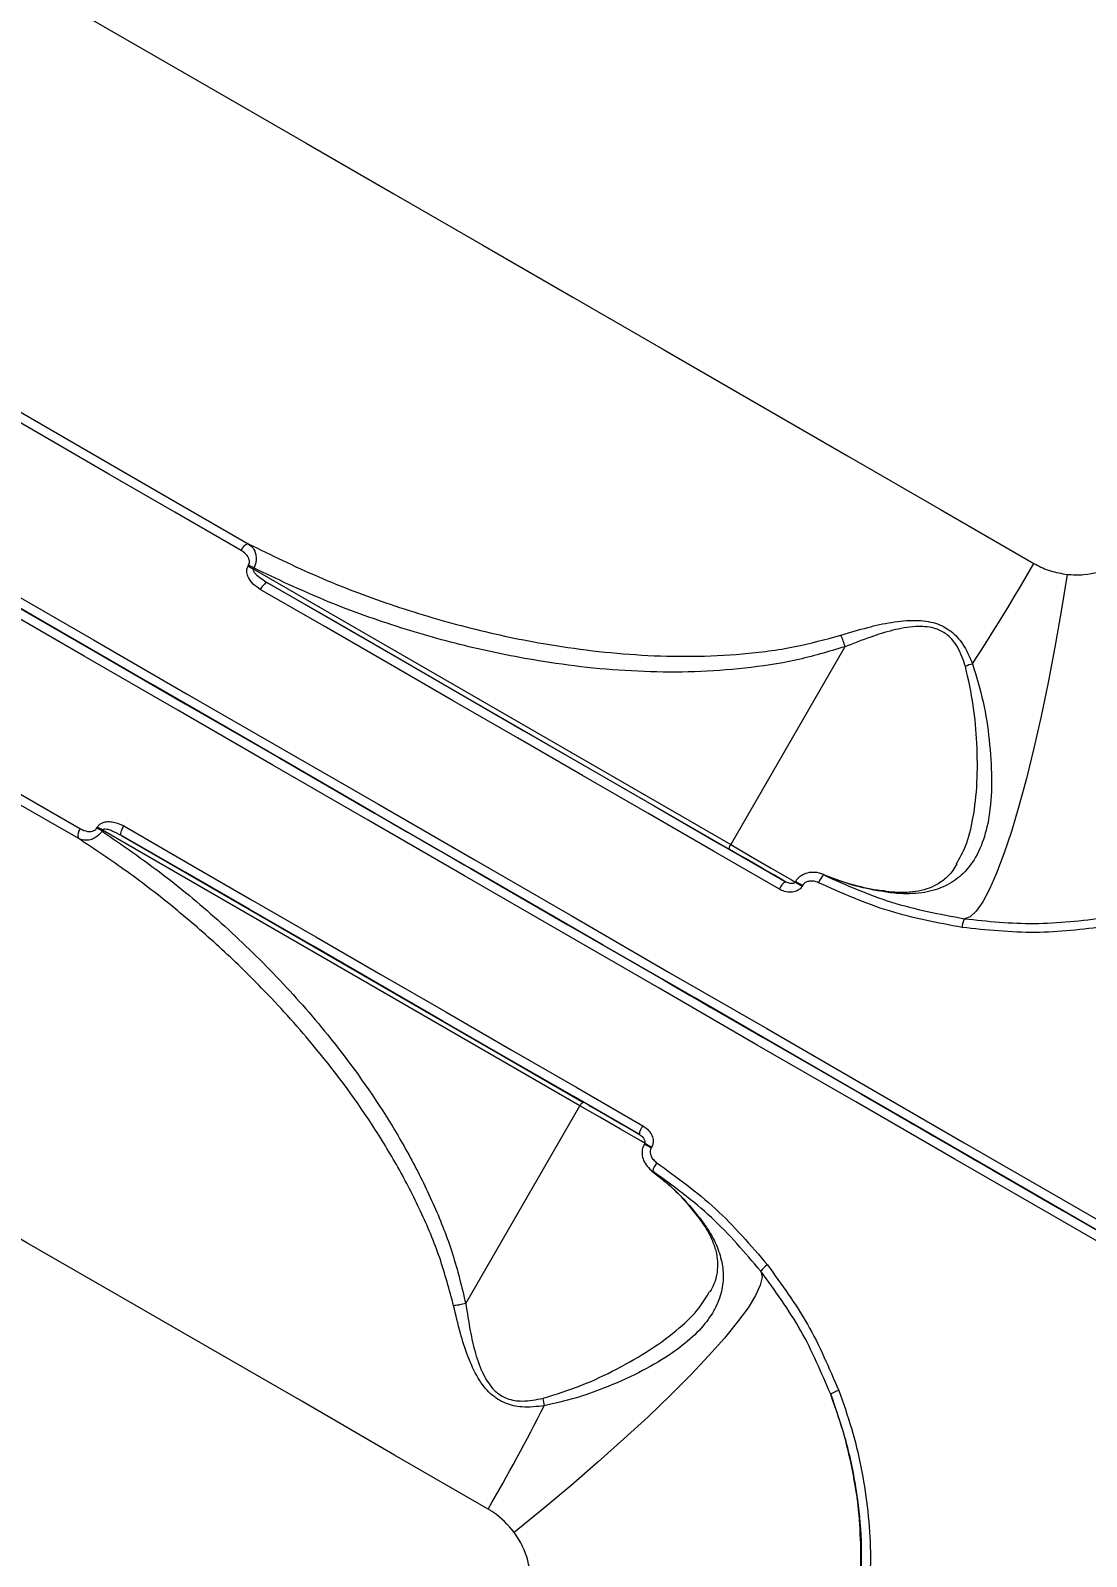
# Model space of a CAD drawing. Header units: millimetres. Extents: x -6006 to 5875, y -6399 to 6717.
# Drawn here: x 1586.1 to 1698.3, y 1038.3 to 1200.3 of the extents above; entities that cross this region are included whole.
import ezdxf

# ---------------------------------------------------------------- set-up
doc = ezdxf.new("R2010")
doc.units = ezdxf.units.MM
for name, color, linetype in [('DIKOM_ОБЪЕКТ', 7, 'Continuous'), ('DIKOM_РАЗМЕР_ЗОНА', 7, 'Continuous'), ('DIKOM_РАЗМЕР_ОБЪЕКТА', 7, 'Continuous')]:
    doc.layers.add(name, color=color, linetype=linetype)
doc.styles.add('style1', font='arial.ttf', dxfattribs={"width": 0.8})
doc.dimstyles.new('1-50', dxfattribs={"dimtxt": 300, "dimasz": 200, "dimexe": 100, "dimexo": 0, "dimgap": 100, "dimtad": 0, "dimdec": 0, "dimtxsty": 'style1', "dimcen": 0, "dimclrd": 7, "dimclre": 7, "dimadec": 1, "dimazin": 2, "dimtfac": 1, "dimtdec": 0, "dimtmove": 1, "dimatfit": 3, "dimfxl": 0, "dimlwd": 25, "dimlwe": 18, "dimarcsym": 0})

# ---------------------------------------------------------------- blocks, each defined once
blk = doc.blocks.new('*D15')
at = {"layer": 'Defpoints', "color": 0, "transparency": 16777216}
for p in [(-4354.46, 4593.05), (3409.28, 4593.05), (-1328.61, -3571.89)]:
    blk.add_point(p, dxfattribs=at)
at = {"layer": 'DIKOM_РАЗМЕР_ОБЪЕКТА', "color": 7, "lineweight": 18, "transparency": 16777216}
for p, q in [((3409.28, 4593.05), (-4454.46, 4593.05)), ((-1328.61, -3571.89), (-4454.46, -3571.89))]:
    blk.add_line(p, q, dxfattribs=at)
at = {"layer": 'DIKOM_РАЗМЕР_ОБЪЕКТА', "color": 7, "lineweight": 25, "transparency": 16777216}
for p, q in [((-4354.46, 4393.05), (-4354.46, 968.7)), ((-4354.46, -3371.89), (-4354.46, 52.46))]:
    blk.add_line(p, q, dxfattribs=at)
at = {"layer": 'DIKOM_РАЗМЕР_ОБЪЕКТА', "color": 7, "transparency": 16777216}
for points in [[(-4387.8, 4393.05), (-4321.13, 4393.05), (-4354.46, 4593.05)], [(-4387.8, -3371.89), (-4321.13, -3371.89), (-4354.46, -3571.89)]]:
    blk.add_solid(points, dxfattribs=at)
at = {"layer": 'DIKOM_РАЗМЕР_ОБЪЕКТА', "color": 0, "transparency": 16777216, "insert": (-4354.46, 510.58), "char_height": 300, "attachment_point": 5, "rotation": 90, "style": 'style1'}
blk.add_mtext('8150', dxfattribs=at)
blk = doc.blocks.new('*D16')
at = {"layer": 'Defpoints', "color": 0, "transparency": 16777216}
for p in [(3934.59, 4272.92), (-3710.11, -290.96), (3934.59, -4791.62)]:
    blk.add_point(p, dxfattribs=at)
at = {"layer": 'DIKOM_РАЗМЕР_ОБЪЕКТА', "color": 7, "lineweight": 18, "transparency": 16777216}
for p, q in [((3934.59, 4272.92), (3934.59, -4891.62)), ((-3710.11, -290.96), (-3710.11, -4891.62))]:
    blk.add_line(p, q, dxfattribs=at)
at = {"layer": 'DIKOM_РАЗМЕР_ОБЪЕКТА', "color": 7, "lineweight": 25, "transparency": 16777216}
for p, q in [((-3510.11, -4791.62), (-1432.64, -4791.62)), ((3734.59, -4791.62), (-518.7, -4791.62))]:
    blk.add_line(p, q, dxfattribs=at)
at = {"layer": 'DIKOM_РАЗМЕР_ОБЪЕКТА', "color": 7, "transparency": 16777216}
for points in [[(-3510.11, -4758.29), (-3510.11, -4824.96), (-3710.11, -4791.62)], [(3734.59, -4758.29), (3734.59, -4824.96), (3934.59, -4791.62)]]:
    blk.add_solid(points, dxfattribs=at)
at = {"layer": 'DIKOM_РАЗМЕР_ОБЪЕКТА', "color": 0, "transparency": 16777216, "insert": (-975.67, -4791.62), "char_height": 300, "attachment_point": 5, "style": 'style1'}
blk.add_mtext('7650', dxfattribs=at)
blk = doc.blocks.new('*D14')
at = {"layer": 'Defpoints', "color": 0, "transparency": 16777216}
for p in [(3463.26, 6716.57), (-5809.49, -5571.89), (-1350.38, -5571.89)]:
    blk.add_point(p, dxfattribs=at)
at = {"layer": 'DIKOM_РАЗМЕР_ЗОНА', "color": 7, "lineweight": 18, "transparency": 16777216}
for p, q in [((3463.26, 6716.57), (-5909.49, 6716.57)), ((-1350.38, -5571.89), (-5909.49, -5571.89))]:
    blk.add_line(p, q, dxfattribs=at)
at = {"layer": 'DIKOM_РАЗМЕР_ЗОНА', "color": 7, "lineweight": 25, "transparency": 16777216}
for p, q in [((-5809.49, 6516.57), (-5809.49, 1149.14)), ((-5809.49, -5371.89), (-5809.49, 69.36))]:
    blk.add_line(p, q, dxfattribs=at)
at = {"layer": 'DIKOM_РАЗМЕР_ЗОНА', "color": 7, "transparency": 16777216}
for points in [[(-5842.83, 6516.57), (-5776.16, 6516.57), (-5809.49, 6716.57)], [(-5842.83, -5371.89), (-5776.16, -5371.89), (-5809.49, -5571.89)]]:
    blk.add_solid(points, dxfattribs=at)
at = {"layer": 'DIKOM_РАЗМЕР_ЗОНА', "color": 0, "transparency": 16777216, "insert": (-5809.49, 609.25), "char_height": 300, "attachment_point": 5, "rotation": 90, "style": 'style1'}
blk.add_mtext('12300', dxfattribs=at)
blk = doc.blocks.new('*D13')
at = {"layer": 'Defpoints', "color": 0, "transparency": 16777216}
for p in [(5874.9, 4901.57), (-5210.11, -1293.83), (5874.9, -6202.3)]:
    blk.add_point(p, dxfattribs=at)
at = {"layer": 'DIKOM_РАЗМЕР_ЗОНА', "color": 7, "lineweight": 18, "transparency": 16777216}
for p, q in [((5874.9, 4901.57), (5874.9, -6302.3)), ((-5210.11, -1293.83), (-5210.11, -6302.3))]:
    blk.add_line(p, q, dxfattribs=at)
at = {"layer": 'DIKOM_РАЗМЕР_ЗОНА', "color": 7, "lineweight": 25, "transparency": 16777216}
for p, q in [((-5010.11, -6202.3), (160.46, -6202.3)), ((5674.9, -6202.3), (1240.24, -6202.3))]:
    blk.add_line(p, q, dxfattribs=at)
at = {"layer": 'DIKOM_РАЗМЕР_ЗОНА', "color": 7, "transparency": 16777216}
for points in [[(-5010.11, -6168.97), (-5010.11, -6235.64), (-5210.11, -6202.3)], [(5674.9, -6168.97), (5674.9, -6235.64), (5874.9, -6202.3)]]:
    blk.add_solid(points, dxfattribs=at)
at = {"layer": 'DIKOM_РАЗМЕР_ЗОНА', "color": 0, "transparency": 16777216, "insert": (700.35, -6202.3), "char_height": 300, "attachment_point": 5, "style": 'style1'}
blk.add_mtext('11100', dxfattribs=at)

msp = doc.modelspace()

# ---------------------------------------------------------------- linework, layer by layer
at = {"layer": 'DIKOM_ОБЪЕКТ', "color": 7, "linetype": 'Continuous', "lineweight": 15}
for p, q in [((1609.24, 1143.48), (1609.31, 1143.59)), ((1609.86, 1143.27), (1609.8, 1143.17)), ((1609.8, 1143.17), (1660.49, 1113.9)), ((1660.38, 1113.39), (1611.32, 1141.71)), ((1672.61, 1134.9), (1660.49, 1113.9)), ((1593.18, 1115.67), (1593.24, 1115.77)), ((1593.8, 1115.45), (1593.74, 1115.35)), ((1644.49, 1086.19), (1593.8, 1115.45)), ((1595.82, 1114.86), (1644.88, 1086.54)), ((1666.3, 1109.97), (1666.34, 1109.94)), ((1667.41, 1110), (1667.37, 1109.93)), ((1668.14, 1109.58), (1668.1, 1109.5)), ((1632.36, 1065.19), (1644.49, 1086.19)), ((1650.8, 1083.12), (1650.76, 1083.14)), ((1651.37, 1082.21), (1651.33, 1082.14)), ((1652.1, 1081.79), (1652.06, 1081.72)), ((1652.08, 1079.29), (1652.88, 1078.64))]:
    msp.add_line(p, q, dxfattribs=at)
at = {"layer": 'DIKOM_ОБЪЕКТ', "color": 7, "linetype": 'Continuous', "lineweight": 15, "flags": 128}
for points in [[(1588.19, 1204.08), (1597.12, 1198.92), (1606.2, 1193.68), (1615.4, 1188.37), (1624.73, 1182.98), (1634.17, 1177.53), (1643.72, 1172.02), (1653.36, 1166.46), (1663.08, 1160.84), (1672.89, 1155.18), (1682.76, 1149.48), (1692.69, 1143.75)], [(1491.94, 1193.89), (1500.3, 1189.06), (1508.85, 1184.12), (1517.58, 1179.09), (1526.48, 1173.95), (1535.54, 1168.72), (1544.75, 1163.4), (1554.1, 1158), (1563.6, 1152.52), (1573.22, 1146.96), (1582.97, 1141.33), (1592.83, 1135.64), (1602.79, 1129.89), (1612.86, 1124.08), (1623.01, 1118.22), (1633.24, 1112.31), (1643.54, 1106.37), (1653.9, 1100.38), (1664.32, 1094.37), (1674.78, 1088.33), (1685.28, 1082.26), (1695.81, 1076.19), (1706.35, 1070.1)], [(1491.97, 1192.72), (1500.32, 1187.9), (1508.85, 1182.97), (1517.56, 1177.94), (1526.43, 1172.82), (1535.47, 1167.6), (1544.66, 1162.3), (1553.99, 1156.91), (1563.47, 1151.44), (1573.07, 1145.9), (1582.79, 1140.28), (1592.63, 1134.6), (1602.57, 1128.86), (1612.61, 1123.07), (1622.73, 1117.22), (1632.94, 1111.33), (1643.21, 1105.4), (1653.55, 1099.43), (1663.95, 1093.43), (1674.38, 1087.4), (1684.86, 1081.35), (1695.36, 1075.29), (1705.88, 1069.22)], [(1705.88, 1069.22), (1695.36, 1075.29), (1684.86, 1081.35), (1674.38, 1087.4), (1663.95, 1093.43), (1653.55, 1099.43), (1643.21, 1105.4), (1632.94, 1111.33), (1622.73, 1117.22), (1612.61, 1123.07), (1602.57, 1128.86), (1592.63, 1134.6), (1582.79, 1140.28), (1573.07, 1145.9), (1563.47, 1151.44), (1553.99, 1156.91), (1544.66, 1162.3), (1535.47, 1167.6), (1526.43, 1172.82), (1517.56, 1177.94), (1508.85, 1182.97), (1500.32, 1187.9), (1491.97, 1192.72)], [(1705.35, 1068.37), (1694.81, 1074.46), (1684.28, 1080.53), (1673.78, 1086.59), (1663.32, 1092.63), (1652.9, 1098.65), (1642.54, 1104.63), (1632.24, 1110.58), (1622.01, 1116.49), (1611.86, 1122.35), (1601.79, 1128.16), (1591.83, 1133.91), (1581.97, 1139.6), (1572.22, 1145.23), (1562.6, 1150.79), (1553.1, 1156.27), (1543.75, 1161.67), (1534.54, 1166.99), (1525.48, 1172.22), (1516.58, 1177.35), (1507.86, 1182.39), (1499.3, 1187.33), (1490.93, 1192.16)], [(1608.5, 1145.14), (1601.46, 1149.21), (1594.46, 1153.24), (1587.53, 1157.25), (1580.65, 1161.22), (1573.84, 1165.15), (1567.09, 1169.05), (1560.4, 1172.91), (1553.79, 1176.73)], [(1554.66, 1177.37), (1561.26, 1173.56), (1567.93, 1169.71), (1574.67, 1165.82), (1581.47, 1161.89), (1588.33, 1157.93), (1595.25, 1153.94), (1602.23, 1149.91), (1609.26, 1145.85)], [(1619.81, 1118.91), (1617.98, 1119.97), (1608.5, 1125.44), (1599.13, 1130.85), (1589.86, 1136.2), (1580.72, 1141.48), (1571.7, 1146.68), (1563.08, 1151.67)], [(1536.73, 1147.18), (1543.34, 1143.36), (1550.03, 1139.5), (1556.78, 1135.6), (1563.59, 1131.67), (1570.47, 1127.7), (1577.4, 1123.69), (1584.4, 1119.66), (1591.44, 1115.59)], [(1591.2, 1114.58), (1584.17, 1118.63), (1577.2, 1122.66), (1570.28, 1126.66), (1563.41, 1130.62), (1556.61, 1134.54), (1549.88, 1138.43), (1543.21, 1142.29), (1536.61, 1146.1)], [(1609.86, 1143.27), (1609.79, 1143.31), (1609.72, 1143.35), (1609.65, 1143.39), (1609.58, 1143.43), (1609.51, 1143.47), (1609.44, 1143.51), (1609.37, 1143.55), (1609.31, 1143.59)], [(1696.22, 1142.58), (1695.59, 1138.68), (1694.92, 1134.85), (1694.21, 1131.12), (1693.46, 1127.54), (1692.69, 1124.13), (1691.9, 1120.94), (1691.1, 1117.99), (1690.3, 1115.31), (1689.51, 1112.94), (1688.73, 1110.88), (1687.97, 1109.17), (1687.25, 1107.82), (1686.56, 1106.84), (1685.91, 1106.25), (1685.31, 1106.04)], [(1611.32, 1141.71), (1611.25, 1141.73), (1611.17, 1141.71), (1611.08, 1141.65), (1610.98, 1141.57), (1610.87, 1141.46), (1610.76, 1141.32), (1610.65, 1141.17), (1610.54, 1141)], [(1665.66, 1109.18), (1658.66, 1113.22), (1651.69, 1117.25), (1644.75, 1121.25), (1637.84, 1125.25), (1630.96, 1129.22), (1624.11, 1133.17), (1617.31, 1137.1), (1610.54, 1141)], [(1611.32, 1141.71), (1618.06, 1137.82), (1624.85, 1133.9), (1631.68, 1129.95), (1638.54, 1125.99), (1645.44, 1122.01), (1652.36, 1118.01), (1659.32, 1114), (1666.3, 1109.97)], [(1634.74, 1043.37), (1624.81, 1049.11), (1614.94, 1054.81), (1605.13, 1060.47), (1595.41, 1066.08), (1585.77, 1071.65), (1576.22, 1077.16), (1566.78, 1082.61), (1557.45, 1088), (1548.25, 1093.31), (1539.17, 1098.55), (1530.24, 1103.71), (1521.45, 1108.78), (1512.81, 1113.77), (1504.34, 1118.66), (1496.04, 1123.45), (1487.92, 1128.14)], [(1618.96, 1119.4), (1619, 1119.38), (1619.31, 1119.2), (1619.76, 1118.94)], [(1619.82, 1118.9), (1619.93, 1118.84), (1620.36, 1118.59), (1621.07, 1118.18), (1622.06, 1117.61), (1623.27, 1116.91), (1624.67, 1116.11), (1626.18, 1115.23), (1627.75, 1114.33), (1629.32, 1113.42), (1630.81, 1112.56), (1632.18, 1111.77), (1633.36, 1111.09), (1634.3, 1110.54), (1634.97, 1110.16), (1635.34, 1109.94), (1635.41, 1109.9)], [(1593.74, 1115.35), (1593.67, 1115.39), (1593.6, 1115.43), (1593.53, 1115.47), (1593.46, 1115.51), (1593.39, 1115.55), (1593.32, 1115.59), (1593.25, 1115.63), (1593.18, 1115.67)], [(1595.82, 1114.86), (1595.77, 1114.91), (1595.75, 1114.99), (1595.75, 1115.1), (1595.77, 1115.23), (1595.81, 1115.38), (1595.87, 1115.54), (1595.95, 1115.72), (1596.04, 1115.89)], [(1650.8, 1083.12), (1643.82, 1087.15), (1636.86, 1091.17), (1629.94, 1095.16), (1623.04, 1099.15), (1616.18, 1103.11), (1609.35, 1107.05), (1602.56, 1110.97), (1595.82, 1114.86)], [(1596.04, 1115.89), (1602.81, 1111.98), (1609.61, 1108.05), (1616.46, 1104.1), (1623.34, 1100.13), (1630.25, 1096.14), (1637.19, 1092.13), (1644.16, 1088.11), (1651.16, 1084.07)], [(1660.38, 1113.39), (1660.35, 1113.41), (1660.34, 1113.45), (1660.34, 1113.5), (1660.35, 1113.57), (1660.37, 1113.65), (1660.4, 1113.73), (1660.44, 1113.81), (1660.49, 1113.9)], [(1666.35, 1109.94), (1664.53, 1110.99), (1662.43, 1112.2), (1660.38, 1113.39)], [(1660.49, 1113.9), (1662.6, 1112.68), (1664.78, 1111.42), (1666.96, 1110.16), (1667.37, 1109.93)], [(1662.92, 1111.92), (1662.05, 1112.42), (1661.41, 1112.79), (1661.05, 1113), (1660.99, 1113.03), (1661.25, 1112.88), (1661.81, 1112.56), (1662.61, 1112.1), (1663.6, 1111.53), (1664.69, 1110.9), (1665.79, 1110.26), (1666.37, 1109.93)], [(1666.36, 1109.93), (1666.15, 1110.05), (1665.06, 1110.68), (1663.95, 1111.32), (1662.92, 1111.92)], [(1716.41, 1063.14), (1706.41, 1068.91), (1696.42, 1074.68), (1686.45, 1080.44), (1676.5, 1086.18), (1666.6, 1091.9), (1656.74, 1097.59), (1646.94, 1103.24), (1637.21, 1108.86), (1635.32, 1109.96)], [(1635.46, 1109.87), (1635.66, 1109.76), (1636.12, 1109.49), (1636.28, 1109.4)], [(1653.22, 1099.62), (1653.3, 1099.58), (1653.66, 1099.37), (1654.3, 1099), (1655.17, 1098.49)], [(1655.17, 1098.49), (1656.2, 1097.9), (1657.31, 1097.26), (1658.4, 1096.63), (1659.38, 1096.06), (1660.19, 1095.6), (1660.74, 1095.28), (1661, 1095.13), (1660.95, 1095.16), (1660.59, 1095.37), (1659.94, 1095.74), (1659.07, 1096.24), (1658.04, 1096.84), (1656.94, 1097.47), (1655.85, 1098.1), (1654.86, 1098.67), (1654.06, 1099.14), (1653.5, 1099.46), (1653.24, 1099.61), (1653.3, 1099.58), (1653.66, 1099.37), (1654.3, 1099), (1655.17, 1098.49)], [(1655.17, 1098.49), (1656.2, 1097.9), (1657.31, 1097.26), (1658.4, 1096.63), (1659.38, 1096.06), (1660.19, 1095.6), (1660.74, 1095.28), (1661, 1095.13), (1661.02, 1095.12)], [(1644.88, 1086.54), (1644.85, 1086.55), (1644.81, 1086.54), (1644.76, 1086.51), (1644.71, 1086.47), (1644.65, 1086.41), (1644.59, 1086.35), (1644.54, 1086.27), (1644.49, 1086.19)], [(1651.39, 1082.2), (1650.96, 1082.45), (1648.78, 1083.71), (1646.6, 1084.97), (1644.49, 1086.19)], [(1650.84, 1083.1), (1650.65, 1083.21), (1649.56, 1083.84), (1648.45, 1084.47), (1647.42, 1085.07), (1646.55, 1085.57), (1645.91, 1085.94), (1645.55, 1086.15), (1645.47, 1086.19)], [(1691.41, 1077.57), (1692.75, 1076.79), (1693.89, 1076.14), (1694.78, 1075.62), (1695.39, 1075.27), (1695.7, 1075.09), (1695.7, 1075.09), (1695.39, 1075.27), (1694.78, 1075.62), (1693.89, 1076.14), (1692.76, 1076.79), (1691.41, 1077.57), (1689.92, 1078.43), (1688.32, 1079.36), (1686.67, 1080.31), (1685.04, 1081.25), (1683.49, 1082.15), (1682.06, 1082.97), (1680.82, 1083.69), (1679.8, 1084.27), (1679.04, 1084.71), (1678.58, 1084.98), (1678.42, 1085.07), (1678.58, 1084.98), (1679.04, 1084.71), (1679.8, 1084.28), (1680.82, 1083.69), (1682.06, 1082.97), (1683.49, 1082.15), (1685.04, 1081.25), (1686.67, 1080.31), (1688.32, 1079.36), (1689.92, 1078.43), (1691.41, 1077.57)], [(1651.33, 1082.14), (1651.36, 1082.12), (1651.46, 1082.06), (1651.62, 1081.97), (1651.82, 1081.85), (1652.06, 1081.72)], [(1651.37, 1082.21), (1651.4, 1082.19), (1651.5, 1082.14), (1651.66, 1082.05), (1651.86, 1081.93), (1652.1, 1081.79)], [(1663.7, 1068.62), (1663.82, 1068), (1663.63, 1067.14), (1663.13, 1066.05), (1662.33, 1064.75), (1661.22, 1063.23), (1659.83, 1061.53), (1658.17, 1059.66), (1656.25, 1057.63), (1654.1, 1055.46), (1651.73, 1053.18), (1649.16, 1050.81), (1646.43, 1048.37), (1643.56, 1045.89), (1640.58, 1043.39), (1637.51, 1040.9)]]:
    msp.add_lwpolyline(points, dxfattribs=at)
at = {"layer": 'DIKOM_ОБЪЕКТ', "color": 7, "linetype": 'Continuous', "lineweight": 15}
for centre, radius, start, end in [((1609.59, 1144.74), 1.16, 106.5625, 160.051), ((1487.64, 1262.01), 236.71, 327.0049, 330.0265), ((1774.17, 1428.5), 329.29, 239.9436, 240.0547), ((1687.92, 1127.3), 6.06, 106.7154, 114.3572), ((1592.32, 1114.85), 1.16, 139.9239, 193.4673), ((1540.95, 1024.57), 105.13, 59.8251, 60.1732), ((1667.22, 1108.56), 1.68, 123.2993, 158.3154), ((1702.21, 1169.44), 68.96, 239.6547, 240.3551), ((1702.25, 1169.51), 68.96, 239.6547, 240.3551), ((1671.67, 1109.19), 1.97, 130.712, 160.1166), ((1687.45, 1104.99), 2.39, 153.7846, 177.0549), ((1652.47, 1083.03), 1.68, 141.6531, 176.7424), ((1654.15, 1078.86), 1.97, 139.8855, 169.2972), ((1665.68, 1067.3), 2.38, 122.902, 146.2647), ((1646.64, 1055.74), 6.11, 185.6652, 193.2539), ((1673.01, 1052.58), 3.54, 107.1707, 122.5829), ((1430.11, 1161.66), 236.36, 329.9715, 332.9976)]:
    msp.add_arc(centre, radius, start, end, dxfattribs=at)
for points, knots in [([(1696.22, 1142.58), (1696.81, 1142.56), (1698.44, 1142.48), (1701.11, 1143.25), (1703.9, 1145.05), (1705.17, 1146.86), (1705.81, 1147.78)], [0, 0, 0, 0, 0.152964, 0.428376, 0.711443, 1, 1, 1, 1]), ([(1609.26, 1145.85), (1611.71, 1144.65), (1616.62, 1142.24), (1624.37, 1139.31), (1632.36, 1136.91), (1641.26, 1134.99), (1649.31, 1134.02), (1656.38, 1133.83), (1661.81, 1134.09), (1667.11, 1134.76), (1670.55, 1135.69), (1672.17, 1136.13)], [0, 0, 0, 0, 0.126976, 0.253955, 0.383673, 0.513375, 0.674672, 0.756561, 0.838428, 0.923819, 1, 1, 1, 1]), ([(1609.26, 1145.85), (1609.44, 1145.71), (1609.81, 1145.42), (1610.08, 1144.78), (1610.13, 1144.19), (1610.05, 1143.69), (1609.92, 1143.41), (1609.86, 1143.27)], [0, 0, 0, 0, 0.273606, 0.537222, 0.72078, 0.856525, 1, 1, 1, 1]), ([(1609.31, 1143.59), (1609.34, 1143.66), (1609.4, 1143.81), (1609.39, 1144.09), (1609.27, 1144.43), (1608.97, 1144.83), (1608.66, 1145.03), (1608.5, 1145.14)], [0, 0, 0, 0, 0.118953, 0.237416, 0.412301, 0.691037, 1, 1, 1, 1]), ([(1692.69, 1143.75), (1692.74, 1143.72), (1693.3, 1143.4), (1694.45, 1142.89), (1695.62, 1142.69), (1696.22, 1142.58)], [0, 0, 0, 0, 0.04677, 0.514298, 1, 1, 1, 1]), ([(1610.54, 1141), (1610.29, 1141.18), (1609.79, 1141.51), (1609.31, 1142.15), (1609.11, 1142.71), (1609.1, 1143.14), (1609.2, 1143.37), (1609.24, 1143.48)], [0, 0, 0, 0, 0.308949, 0.592376, 0.769749, 0.884481, 1, 1, 1, 1]), ([(1609.8, 1143.17), (1609.79, 1143.15), (1609.78, 1143.11), (1609.78, 1143.04), (1609.85, 1142.87), (1610.31, 1142.34), (1610.86, 1141.99), (1611.32, 1141.71)], [0, 0, 0, 0, 0.023277, 0.051987, 0.104254, 0.27342, 1, 1, 1, 1]), ([(1672.61, 1134.91), (1670.88, 1134.39), (1667.38, 1133.36), (1662.02, 1132.57), (1656.66, 1132.19), (1651.29, 1132.22), (1645.93, 1132.59), (1639.69, 1133.41), (1632.67, 1134.81), (1624.9, 1137.01), (1617.24, 1139.77), (1612.32, 1142.1), (1609.86, 1143.27)], [0, 0, 0, 0, 0.082281, 0.165564, 0.247514, 0.329489, 0.412924, 0.496368, 0.620904, 0.745452, 0.872728, 1, 1, 1, 1]), ([(1672.17, 1136.13), (1673.12, 1136.42), (1674.89, 1136.95), (1677.55, 1137.55), (1679.98, 1137.79), (1682.19, 1137.54), (1683.94, 1136.64), (1685.31, 1135.11), (1685.86, 1133.83), (1686.17, 1133.1)], [0, 0, 0, 0, 0.183989, 0.340164, 0.49565, 0.624189, 0.737469, 0.849215, 1, 1, 1, 1]), ([(1672.17, 1136.13), (1672.18, 1136.1), (1672.27, 1135.91), (1672.43, 1135.5), (1672.55, 1135.12), (1672.61, 1134.91)], [0, 0, 0, 0, 0.092727, 0.497823, 1, 1, 1, 1]), ([(1685.41, 1132.82), (1685.18, 1133.53), (1684.77, 1134.74), (1683.68, 1136.12), (1682.71, 1136.68), (1681.57, 1137.04), (1679.95, 1137.12), (1677.69, 1136.7), (1675.18, 1135.91), (1673.52, 1135.25), (1672.61, 1134.9)], [0, 0, 0, 0, 0.150399, 0.257913, 0.342069, 0.365554, 0.4905, 0.648812, 0.80793, 1, 1, 1, 1]), ([(1672.61, 1134.9), (1672.61, 1134.9), (1672.61, 1134.9), (1672.61, 1134.9), (1672.61, 1134.91), (1672.61, 1134.91)], [0, 0, 0, 0, 0.427411, 0.775167, 1, 1, 1, 1]), ([(1686.17, 1133.1), (1686.58, 1131.75), (1687.41, 1129.01), (1688, 1124.9), (1688.27, 1120.9), (1688.07, 1117.35), (1687.4, 1114.34), (1686.32, 1112.08), (1684.84, 1110.41), (1683.05, 1109.3), (1680.81, 1108.7), (1678.79, 1108.64), (1677.54, 1108.79), (1677.26, 1108.82)], [0, 0, 0, 0, 0.102733, 0.208026, 0.319921, 0.434585, 0.533732, 0.635547, 0.719077, 0.804881, 0.88851, 0.975333, 1, 1, 1, 1]), ([(1684.48, 1111.88), (1684.82, 1112.48), (1685.6, 1113.89), (1686.3, 1116.79), (1686.72, 1120.44), (1686.68, 1124.49), (1686.35, 1128.66), (1685.73, 1131.43), (1685.41, 1132.82)], [0, 0, 0, 0, 0.123208, 0.289139, 0.473233, 0.6616, 0.829232, 1, 1, 1, 1]), ([(1593.24, 1115.77), (1593.3, 1115.85), (1593.43, 1116.03), (1593.77, 1116.24), (1594.25, 1116.36), (1595.01, 1116.33), (1595.62, 1116.12), (1596, 1115.91), (1596.04, 1115.89)], [0, 0, 0, 0, 0.092777, 0.206185, 0.369281, 0.572438, 0.947205, 1, 1, 1, 1]), ([(1593.74, 1115.35), (1593.67, 1115.24), (1593.51, 1115.02), (1593.17, 1114.72), (1592.72, 1114.47), (1592.13, 1114.33), (1591.6, 1114.39), (1591.29, 1114.53), (1591.2, 1114.58)], [0, 0, 0, 0, 0.113286, 0.24711, 0.420413, 0.607379, 0.880116, 1, 1, 1, 1]), ([(1631.07, 1064.95), (1630.62, 1066.66), (1629.7, 1070.1), (1627.63, 1075), (1625.21, 1079.7), (1621.52, 1085.74), (1616.73, 1092.15), (1611.15, 1098.32), (1606.22, 1103.09), (1601.46, 1107.2), (1596.47, 1111.08), (1592.96, 1113.41), (1591.2, 1114.58)], [0, 0, 0, 0, 0.080304, 0.161568, 0.242143, 0.322741, 0.486606, 0.610399, 0.707213, 0.804026, 0.902015, 1, 1, 1, 1]), ([(1591.44, 1115.59), (1591.69, 1115.47), (1592.05, 1115.3), (1592.56, 1115.29), (1592.86, 1115.37), (1593.07, 1115.5), (1593.15, 1115.61), (1593.18, 1115.67)], [0, 0, 0, 0, 0.437038, 0.628841, 0.79084, 0.906088, 1, 1, 1, 1]), ([(1593.74, 1115.35), (1595.93, 1113.83), (1600.32, 1110.8), (1606.5, 1105.61), (1612.35, 1099.95), (1618.31, 1093.19), (1623.06, 1086.62), (1626.69, 1080.44), (1629.07, 1075.57), (1631.07, 1070.51), (1631.93, 1066.96), (1632.36, 1065.18)], [0, 0, 0, 0, 0.124579, 0.249157, 0.376418, 0.503666, 0.667723, 0.751086, 0.834426, 0.916784, 1, 1, 1, 1]), ([(1595.82, 1114.86), (1595.49, 1115.04), (1595.03, 1115.29), (1594.43, 1115.49), (1594.11, 1115.55), (1593.92, 1115.54), (1593.83, 1115.5), (1593.81, 1115.47), (1593.8, 1115.45), (1593.8, 1115.45)], [0, 0, 0, 0, 0.502883, 0.721931, 0.872252, 0.951519, 0.97576, 0.996233, 1, 1, 1, 1]), ([(1684.51, 1111.87), (1684.37, 1111.62), (1684, 1110.97), (1683.21, 1110.19), (1682.21, 1109.52), (1681.07, 1109.09), (1679.79, 1108.85), (1678.42, 1108.78), (1677.38, 1108.89), (1676.93, 1108.94)], [0, 0, 0, 0, 0.106866, 0.2774, 0.45642, 0.600275, 0.738924, 0.885859, 1, 1, 1, 1]), ([(1667.39, 1109.96), (1667.38, 1109.95), (1667.37, 1109.92), (1667.33, 1109.88), (1667.25, 1109.82), (1667.07, 1109.77), (1666.76, 1109.78), (1666.48, 1109.86), (1666.33, 1109.96), (1666.3, 1109.97)], [0, 0, 0, 0, 0.036133, 0.077237, 0.141881, 0.291285, 0.542838, 0.91838, 1, 1, 1, 1]), ([(1670.24, 1110.74), (1670.21, 1110.76), (1669.89, 1110.92), (1669.27, 1111), (1668.46, 1110.89), (1667.85, 1110.54), (1667.49, 1110.21), (1667.42, 1110), (1667.42, 1110)], [0, 0, 0, 0, 0.03817, 0.333103, 0.575001, 0.790913, 0.99355, 1, 1, 1, 1]), ([(1669.82, 1109.86), (1669.66, 1109.92), (1669.35, 1110.04), (1668.89, 1110.05), (1668.51, 1109.94), (1668.27, 1109.77), (1668.18, 1109.63), (1668.14, 1109.58)], [0, 0, 0, 0, 0.271786, 0.538874, 0.737614, 0.896659, 1, 1, 1, 1]), ([(1685.07, 1105.11), (1682.46, 1105.6), (1677.18, 1106.58), (1672.29, 1108.76), (1669.82, 1109.86)], [0, 0, 0, 0, 0.493758, 1, 1, 1, 1]), ([(1676.95, 1108.97), (1676.66, 1109), (1675.41, 1109.13), (1673.3, 1109.66), (1671.35, 1110.25), (1670.38, 1110.71), (1670.25, 1110.76)], [0, 0, 0, 0, 0.122498, 0.529337, 0.938056, 1, 1, 1, 1]), ([(1670.38, 1110.68), (1672.74, 1109.63), (1677.52, 1107.49), (1682.69, 1106.53), (1685.31, 1106.04)], [0, 0, 0, 0, 0.493772, 1, 1, 1, 1]), ([(1677.26, 1108.82), (1676.22, 1108.99), (1673.84, 1109.38), (1671.63, 1110.21), (1670.38, 1110.68)], [0, 0, 0, 0, 0.436561, 1, 1, 1, 1]), ([(1668.1, 1109.5), (1668.02, 1109.39), (1667.85, 1109.17), (1667.44, 1108.94), (1666.88, 1108.82), (1666.24, 1108.9), (1665.84, 1109.09), (1665.66, 1109.18)], [0, 0, 0, 0, 0.152269, 0.304041, 0.508031, 0.773229, 1, 1, 1, 1]), ([(1676.95, 1108.93), (1676.96, 1108.93), (1677.05, 1108.94), (1677.16, 1108.88), (1677.25, 1108.83), (1677.26, 1108.82)], [0, 0, 0, 0, 0.088795, 0.858568, 1, 1, 1, 1]), ([(1700.41, 1105.22), (1697.88, 1104.91), (1692.76, 1104.29), (1687.65, 1104.84), (1685.07, 1105.11)], [0, 0, 0, 0, 0.494171, 1, 1, 1, 1]), ([(1685.31, 1106.04), (1687.78, 1105.78), (1692.78, 1105.25), (1697.79, 1105.85), (1700.32, 1106.16)], [0, 0, 0, 0, 0.494158, 1, 1, 1, 1]), ([(1651.16, 1084.07), (1651.33, 1083.95), (1651.69, 1083.71), (1652.08, 1083.19), (1652.26, 1082.65), (1652.27, 1082.18), (1652.16, 1081.92), (1652.1, 1081.79)], [0, 0, 0, 0, 0.226733, 0.491967, 0.695934, 0.847716, 1, 1, 1, 1]), ([(1650.8, 1083.12), (1650.81, 1083.11), (1650.98, 1083.03), (1651.21, 1082.81), (1651.37, 1082.5), (1651.4, 1082.32), (1651.38, 1082.24), (1651.36, 1082.2), (1651.35, 1082.19), (1651.34, 1082.18)], [0, 0, 0, 0, 0.027767, 0.498634, 0.763293, 0.896146, 0.948823, 0.98134, 1, 1, 1, 1]), ([(1651.34, 1082.13), (1651.26, 1081.97), (1651.08, 1081.63), (1651.06, 1081.02), (1651.22, 1080.37), (1651.61, 1079.73), (1652.03, 1079.33), (1652.32, 1079.16), (1652.36, 1079.14)], [0, 0, 0, 0, 0.148732, 0.324986, 0.508485, 0.718335, 0.956353, 1, 1, 1, 1]), ([(1652.06, 1081.72), (1652.03, 1081.66), (1651.96, 1081.51), (1651.93, 1081.22), (1652.02, 1080.84), (1652.26, 1080.44), (1652.52, 1080.23), (1652.65, 1080.13)], [0, 0, 0, 0, 0.103384, 0.2624, 0.461139, 0.728183, 1, 1, 1, 1]), ([(1663.7, 1068.62), (1662.02, 1070.59), (1658.6, 1074.59), (1654.37, 1077.67), (1652.22, 1079.23)], [0, 0, 0, 0, 0.493743, 1, 1, 1, 1]), ([(1652.22, 1079.23), (1653.13, 1078.48), (1654.96, 1076.99), (1656.5, 1075.14), (1657.27, 1074.2)], [0, 0, 0, 0, 0.497329, 1, 1, 1, 1]), ([(1652.65, 1080.13), (1654.79, 1078.58), (1659.12, 1075.44), (1662.62, 1071.36), (1664.39, 1069.29)], [0, 0, 0, 0, 0.493796, 1, 1, 1, 1]), ([(1652.88, 1078.64), (1653.21, 1078.38), (1654.28, 1077.54), (1655.66, 1076.12), (1656.62, 1074.87), (1656.99, 1074.39)], [0, 0, 0, 0, 0.2138, 0.699124, 1, 1, 1, 1]), ([(1657.27, 1074.2), (1657.7, 1073.59), (1658.58, 1072.36), (1659.36, 1070.51), (1659.75, 1068.69), (1659.67, 1066.86), (1659.1, 1065.04), (1657.97, 1063.2), (1656.25, 1061.39), (1653.84, 1059.57), (1650.76, 1057.8), (1647.37, 1056.3), (1643.99, 1055.08), (1641.8, 1054.59), (1640.7, 1054.34)], [0, 0, 0, 0, 0.066891, 0.135576, 0.20554, 0.277116, 0.356057, 0.436729, 0.528016, 0.621258, 0.727998, 0.837101, 0.917981, 1, 1, 1, 1]), ([(1657, 1074.42), (1657.3, 1074.02), (1657.9, 1073.18), (1658.53, 1071.96), (1658.95, 1070.75), (1659.13, 1069.6), (1659.07, 1068.44), (1658.82, 1067.39), (1658.44, 1066.71), (1658.29, 1066.43)], [0, 0, 0, 0, 0.127177, 0.261902, 0.403604, 0.549545, 0.704936, 0.879817, 1, 1, 1, 1]), ([(1657.03, 1074.42), (1657.04, 1074.4), (1657.08, 1074.31), (1657.18, 1074.25), (1657.26, 1074.21), (1657.27, 1074.2)], [0, 0, 0, 0, 0.227276, 0.858388, 1, 1, 1, 1]), ([(1664.39, 1069.29), (1665.89, 1067.24), (1668.92, 1063.09), (1670.94, 1058.35), (1671.97, 1055.96)], [0, 0, 0, 0, 0.49417, 1, 1, 1, 1]), ([(1671.11, 1055.56), (1670.13, 1057.85), (1668.16, 1062.49), (1665.2, 1066.56), (1663.7, 1068.62)], [0, 0, 0, 0, 0.494165, 1, 1, 1, 1]), ([(1640.57, 1055.14), (1641.93, 1055.56), (1644.7, 1056.42), (1648.5, 1058.25), (1652.06, 1060.28), (1654.98, 1062.46), (1657.11, 1064.52), (1657.91, 1065.88), (1658.25, 1066.46)], [0, 0, 0, 0, 0.170637, 0.345218, 0.529416, 0.717714, 0.878243, 1, 1, 1, 1]), ([(1632.36, 1065.18), (1632.14, 1065.13), (1631.75, 1065.04), (1631.31, 1064.98), (1631.11, 1064.96), (1631.07, 1064.95)], [0, 0, 0, 0, 0.499382, 0.907392, 1, 1, 1, 1]), ([(1640.7, 1054.34), (1639.91, 1054.25), (1638.53, 1054.09), (1636.52, 1054.51), (1634.86, 1055.57), (1633.54, 1057.36), (1632.54, 1059.58), (1631.72, 1062.19), (1631.3, 1063.98), (1631.07, 1064.95)], [0, 0, 0, 0, 0.150789, 0.262537, 0.37581, 0.504343, 0.659842, 0.81602, 1, 1, 1, 1]), ([(1632.36, 1065.18), (1632.36, 1065.18), (1632.36, 1065.18), (1632.36, 1065.18), (1632.36, 1065.19), (1632.36, 1065.19)], [0, 0, 0, 0, 0.297498, 0.683217, 1, 1, 1, 1]), ([(1632.36, 1065.19), (1632.51, 1064.22), (1632.78, 1062.46), (1633.34, 1059.89), (1634.11, 1057.73), (1635.16, 1056.09), (1636.14, 1055.37), (1637.15, 1054.94), (1638.58, 1054.73), (1639.83, 1054.99), (1640.57, 1055.14)], [0, 0, 0, 0, 0.19207, 0.35118, 0.509488, 0.634437, 0.718656, 0.742094, 0.849592, 1, 1, 1, 1]), ([(1671.11, 1055.56), (1671.7, 1053.84), (1672.89, 1050.39), (1673.91, 1045.17), (1674.44, 1040.02), (1674.35, 1036.69), (1674.31, 1035.02)], [0, 0, 0, 0, 0.259852, 0.522842, 0.760228, 1, 1, 1, 1]), ([(1674.31, 1035.02), (1674.33, 1037.78), (1674.37, 1041.97), (1673.47, 1047.51), (1672.5, 1051.62), (1671.57, 1054.26), (1671.11, 1055.56)], [0, 0, 0, 0, 0.395168, 0.598667, 0.802164, 1, 1, 1, 1]), ([(1671.97, 1055.96), (1672.44, 1054.63), (1673.38, 1051.97), (1674.37, 1047.86), (1675.05, 1043.64), (1675.39, 1039.34), (1675.3, 1036.44), (1675.26, 1034.99)], [0, 0, 0, 0, 0.197837, 0.395504, 0.593169, 0.796586, 1, 1, 1, 1]), ([(1637.51, 1040.9), (1636.83, 1041.67), (1636.07, 1042.53), (1635.03, 1043.2), (1634.84, 1043.32), (1634.74, 1043.37)], [0, 0, 0, 0, 0.821778, 0.907854, 1, 1, 1, 1]), ([(1637.81, 1030), (1638.28, 1031.01), (1639.22, 1033.02), (1639.38, 1036.33), (1638.72, 1039.03), (1637.83, 1040.4), (1637.51, 1040.9)], [0, 0, 0, 0, 0.288563, 0.571632, 0.847042, 1, 1, 1, 1])]:
    msp.add_open_spline(points, degree=3, knots=knots, dxfattribs=at)

# ---------------------------------------------------------------- dimensions: what is measured, and where the dimension line sits
at = {"layer": 'DIKOM_РАЗМЕР_ЗОНА'}
dim = msp.add_linear_dim(base=(-5809.49, -5571.89), p1=(3463.26, 6716.57), p2=(-1350.38, -5571.89), angle=90, text='12300', dimstyle='1-50', override={"dimscale": 1, "dimtix": 0, "dimtofl": 1, "dimtmove": 1, "dimatfit": 3}, dxfattribs=at)
dim.commit()
dim.dimension.update_dxf_attribs({"geometry": '*D14', "text_midpoint": (-5809.49, 609.25), "dimtype": 160})
dim = msp.add_linear_dim(base=(5874.9, -6202.3), p1=(-5210.11, -1293.83), p2=(5874.9, 4901.57), text='11100', dimstyle='1-50', override={"dimscale": 1, "dimtix": 0, "dimtofl": 1, "dimtmove": 1, "dimatfit": 3}, dxfattribs=at)
dim.commit()
dim.dimension.update_dxf_attribs({"geometry": '*D13', "text_midpoint": (700.35, -6202.3), "dimtype": 160})
at = {"layer": 'DIKOM_РАЗМЕР_ОБЪЕКТА'}
dim = msp.add_linear_dim(base=(-4354.46, 4593.05), p1=(-1328.61, -3571.89), p2=(3409.28, 4593.05), angle=90, text='8150', dimstyle='1-50', override={"dimscale": 1, "dimtix": 0, "dimtofl": 1, "dimtmove": 1, "dimatfit": 3}, dxfattribs=at)
dim.commit()
dim.dimension.update_dxf_attribs({"geometry": '*D15', "text_midpoint": (-4354.46, 510.58)})
dim = msp.add_linear_dim(base=(3934.59, -4791.62), p1=(-3710.11, -290.96), p2=(3934.59, 4272.92), text='7650', dimstyle='1-50', override={"dimscale": 1, "dimtix": 0, "dimtofl": 1, "dimtmove": 1, "dimatfit": 3}, dxfattribs=at)
dim.commit()
dim.dimension.update_dxf_attribs({"geometry": '*D16', "text_midpoint": (-975.67, -4791.62), "dimtype": 160})

doc.saveas('drawing.dxf')
